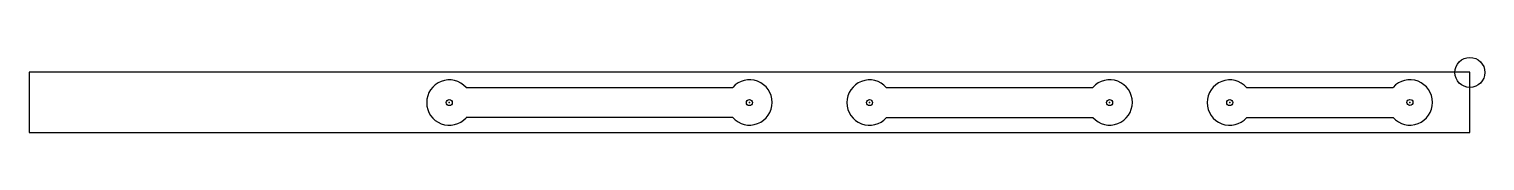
# Model space of a CAD drawing. Extents: x 0 to 12.1, y 0 to 0.6.
import ezdxf

# ---------------------------------------------------------------- set-up
doc = ezdxf.new("R2010")
doc.units = 0
doc.header["$MEASUREMENT"] = 0
doc.layers.add('CAD', color=6, linetype='Continuous', true_color=0xff00ff)
doc.layers.add('FOCUS_SCALE', color=6, linetype='Continuous', true_color=0xff00ff)

msp = doc.modelspace()

# ---------------------------------------------------------------- linework, layer by layer
at = {"layer": 'CAD', "linetype": 'Continuous'}
for p, q in [((12.001, 0.501), (0.001, 0.501)), ((0.001, 0.501), (0.001, 0.001)), ((12.001, 0.001), (12.001, 0.501)), ((3.64, 0.375), (5.861, 0.376)), ((7.14, 0.375), (8.861, 0.376)), ((10.14, 0.375), (11.361, 0.376)), ((5.861, 0.126), (3.64, 0.125)), ((7.14, 0.125), (8.861, 0.126)), ((10.14, 0.125), (11.361, 0.126)), ((0.001, 0.001), (12.001, 0.001))]:
    msp.add_line(p, q, dxfattribs=at)
for centre, start, end in [((3.5, 0.25), 41.8103, 318.1897), ((6.001, 0.251), 221.8103, 138.1897), ((7, 0.25), 41.8103, 318.1897), ((9.001, 0.251), 221.8103, 138.1897), ((10, 0.25), 41.8103, 318.1897), ((11.501, 0.251), 221.8103, 138.1897)]:
    msp.add_arc(centre, 0.188, start, end, dxfattribs=at)
for p in [(3.5, 0.25), (6, 0.25), (7, 0.25), (9, 0.25), (10, 0.25), (11.5, 0.25)]:
    msp.add_point(p, dxfattribs=at)
at = {"layer": 'FOCUS_SCALE', "linetype": 'Continuous'}
for centre, radius in [((12, 0.5), 0.125), ((3.5, 0.25), 0.025), ((6, 0.25), 0.025), ((7, 0.25), 0.025), ((9, 0.25), 0.025), ((10, 0.25), 0.025), ((11.501, 0.251), 0.025)]:
    msp.add_circle(centre, radius, dxfattribs=at)

doc.saveas('drawing.dxf')
